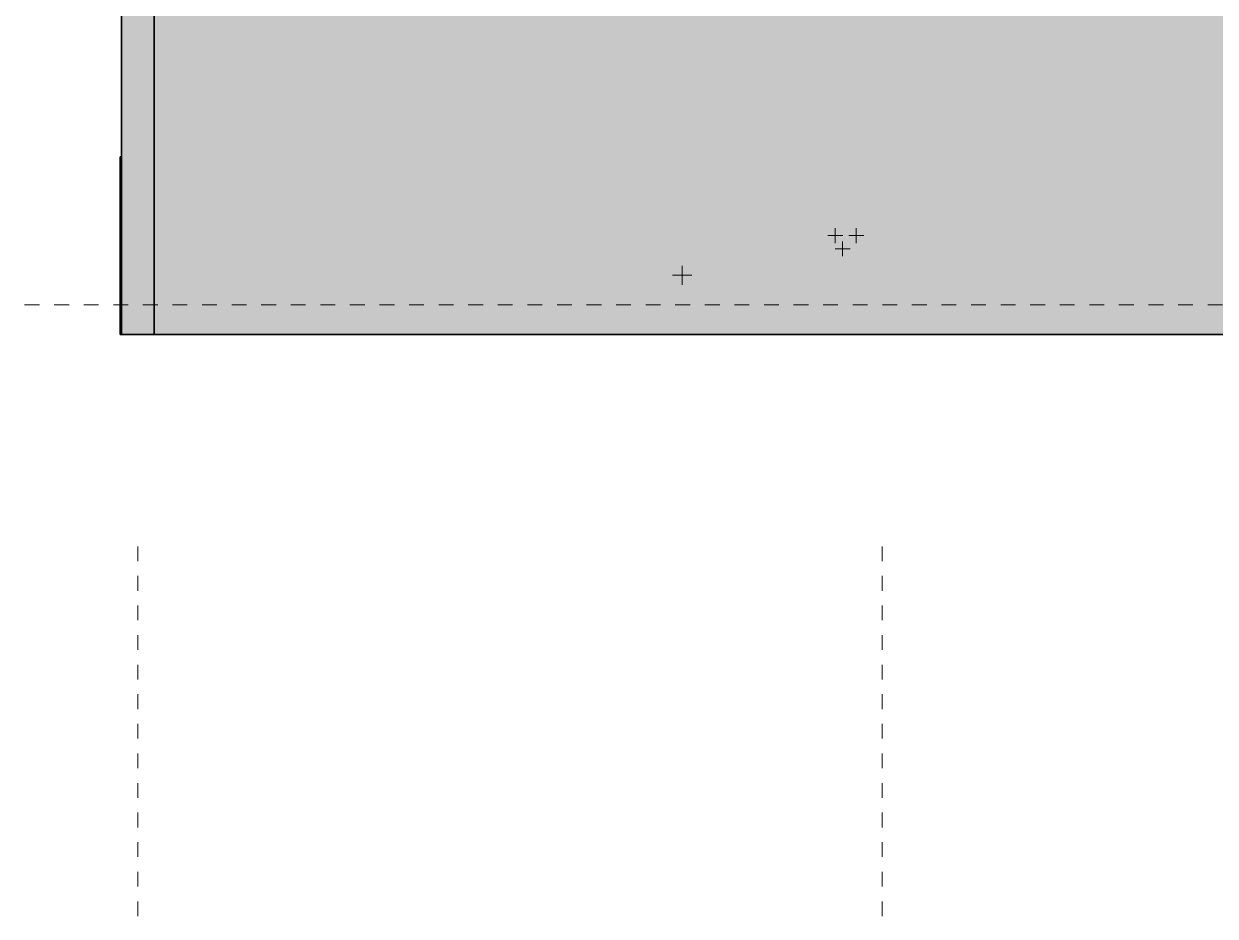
# Model space of a CAD drawing. Header units: metres. Extents: x -3 to 137, y -7 to 15.
# Drawn here: x 69.51 to 77.56, y -7.42 to -1.39 of the extents above; entities that cross this region are included whole.
import ezdxf

# ---------------------------------------------------------------- set-up
doc = ezdxf.new("R2010")
doc.units = ezdxf.units.M
doc.linetypes.add('Centre', pattern=[0.03175, 0.00635, -0.00475, 0.0159, -0.00475])
doc.linetypes.add('Grid Line', pattern=[0.022225, 0.0127, -0.003175, 0.003175, -0.003175])
for name, color, linetype, lineweight in [('A-FLOR-LEVL', 7, 'Continuous', 9), ('A-WALL-PATT', 7, 'Continuous', 9), ('I-WALL', 7, 'Continuous', 9), ('P-PIPE-CNTR', 7, 'Continuous', 9), ('S-GRID', 7, 'Continuous', 9)]:
    doc.layers.add(name, color=color, linetype=linetype, lineweight=lineweight)

msp = doc.modelspace()

# ---------------------------------------------------------------- hatches: boundary and pattern name
at = {"layer": 'A-WALL-PATT', "true_color": 0x9a9a9a}
for points in [[(70.3894, -3.4853), (93.9931, -3.4853), (93.9931, 0), (70.3894, 0), (70.3894, -2.9799)], [(70.1694, -3.4853), (70.3894, -3.4853), (70.3894, -0.2), (70.1694, -0.2), (70.1694, -2.9799)]]:
    msp.add_hatch(color=253, dxfattribs=at).paths.add_polyline_path(points)
at = {"layer": 'I-WALL', "true_color": 0x9a9a9a}
msp.add_hatch(color=253, dxfattribs=at).paths.add_polyline_path([(70.1694, -3.4853), (70.1694, -2.2853), (70.1594, -2.2853), (70.1594, -3.4853)])

# ---------------------------------------------------------------- linework, layer by layer
at = {"layer": 'A-FLOR-LEVL', "color": 253, "linetype": 'Centre', "true_color": 0xaaaaaa}
msp.add_line((99.8139, -3.2853), (64.6698, -3.2853), dxfattribs=at)
at = {"layer": 'I-WALL', "lineweight": 35}
for p, q in [((70.3894, 0), (70.3894, -3.4853)), ((70.1694, -3.4853), (70.1694, -0.2)), ((70.1594, -2.2853), (70.1594, -3.4853)), ((70.1694, -2.2853), (70.1594, -2.2853)), ((70.1594, -3.4853), (94.2231, -3.4853))]:
    msp.add_line(p, q, dxfattribs=at)
at = {"layer": 'P-PIPE-CNTR'}
for p, q in [((74.9458, -2.8176), (75.0458, -2.8176)), ((74.9958, -2.8676), (74.9958, -2.7676)), ((75.0878, -2.8176), (75.1878, -2.8176)), ((75.1378, -2.8676), (75.1378, -2.7676)), ((75.0453, -2.9565), (75.0453, -2.8565)), ((74.9953, -2.9065), (75.0953, -2.9065)), ((73.9607, -3.1506), (73.9607, -3.0206)), ((73.8957, -3.0856), (74.0257, -3.0856))]:
    msp.add_line(p, q, dxfattribs=at)
at = {"layer": 'S-GRID', "color": 254, "linetype": 'Grid Line', "true_color": 0xd4d4d4}
for p, q in [((70.2794, -7.4182), (70.2794, -4.9182)), ((75.3123, -7.4182), (75.3123, -4.9182))]:
    msp.add_line(p, q, dxfattribs=at)

doc.saveas('drawing.dxf')
